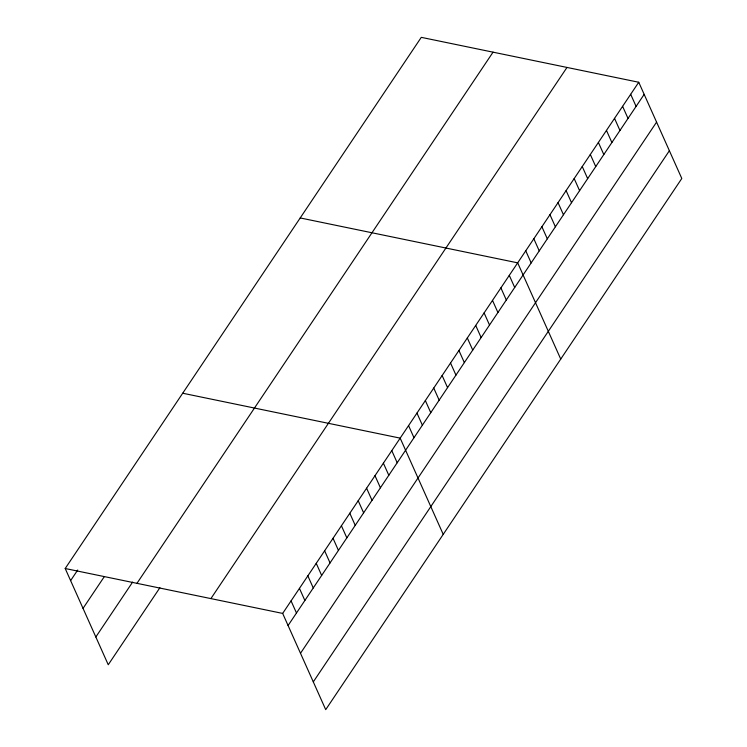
<?xml version="1.0" encoding="UTF-8"?>
<svg xmlns="http://www.w3.org/2000/svg" width="747" height="747" viewBox="0 0 747 747"><rect width="100%" height="100%" fill="white"/><g stroke="black" fill="none" stroke-linecap="round" stroke-linejoin="round"><path stroke-width="1.12" d="M65.204 568.514L421.28 37.35L638.75 82.254L681.796 178.486L325.72 709.65L282.665 613.418L65.204 568.514L108.25 664.746L159.905 587.702M70.61 580.615L77.716 570.017M83.029 608.375L104.337 576.6M95.831 636.986L132.63 582.09M136.962 583.332L493.048 52.169M210.906 598.599L566.992 67.435M282.665 613.418L638.75 82.254M288.081 625.519L644.166 94.355M300.499 653.28L656.585 122.116M313.292 681.89L669.377 150.726M300.219 217.947L517.68 262.851L560.736 359.083M182.707 393.23L400.177 438.134L443.223 534.366M630.683 94.29L636.089 106.391M622.606 106.335L628.022 118.437M614.538 118.371L619.954 130.473M606.471 130.408L611.877 142.518M598.394 142.453L603.809 154.554M590.326 154.489L595.742 166.59M582.249 166.534L587.665 178.636M574.182 178.57L579.597 190.672M566.114 190.606L571.52 202.708M558.037 202.652L563.453 214.753M549.969 214.688L555.385 226.789M541.892 226.724L547.308 238.835M533.825 238.769L539.241 250.871M525.757 250.805L531.164 262.907M509.286 275.363L514.702 287.474M500.892 287.884L506.307 299.986M492.506 300.406L497.913 312.507M484.112 312.928L489.518 325.029M475.718 325.449L481.133 337.551M467.323 337.971L472.739 350.072M458.929 350.492L464.345 362.594M450.534 363.005L455.95 375.115M442.14 375.526L447.556 387.628M433.746 388.048L439.161 400.149M425.351 400.569L430.767 412.671M416.966 413.091L422.372 425.192M408.572 425.613L413.978 437.714M391.783 450.646L397.199 462.757M383.388 463.168L388.804 475.269M374.994 475.69L380.41 487.791M366.6 488.211L372.015 500.313M358.205 500.733L363.621 512.834M349.811 513.254L355.227 525.356M341.426 525.776L346.832 537.877M333.031 538.288L338.438 550.399M324.637 550.81L330.053 562.911M316.242 563.331L321.658 575.433M307.848 575.853L313.264 587.954M299.454 588.375L304.869 600.476M291.059 600.896L296.475 612.998"/></g></svg>
